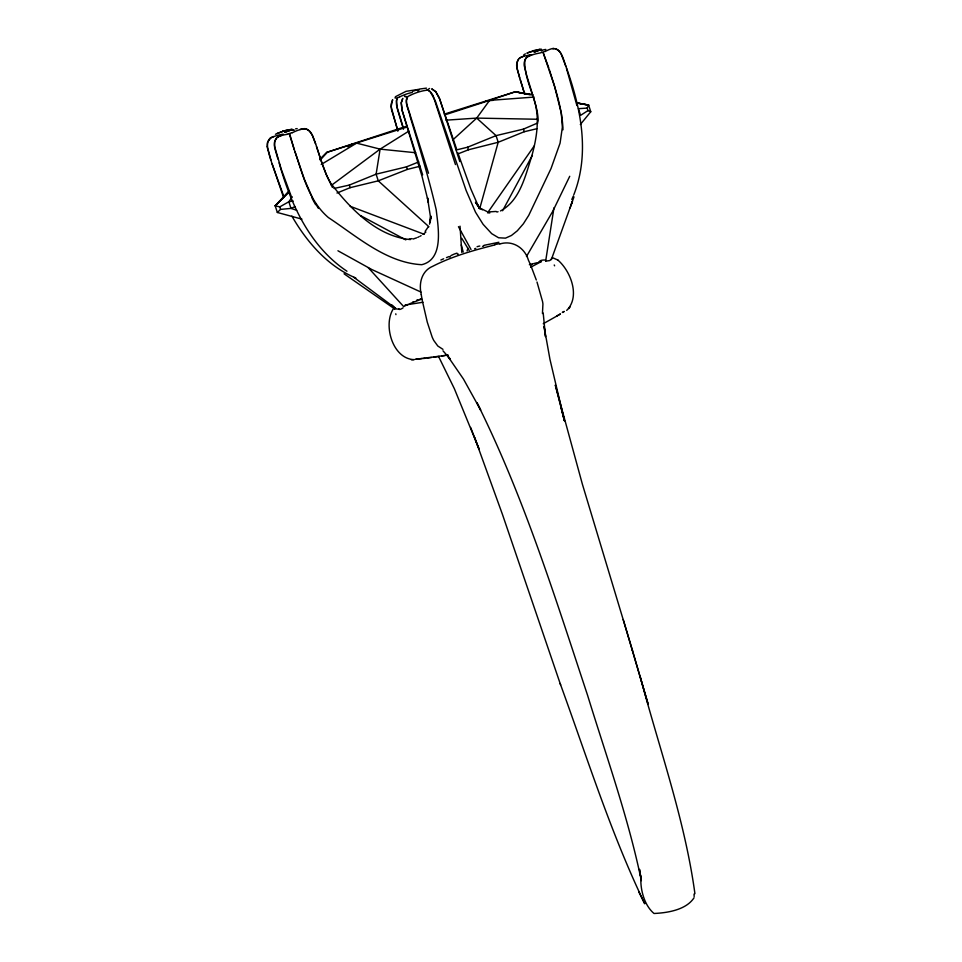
<?xml version="1.0" encoding="UTF-8"?>
<svg xmlns="http://www.w3.org/2000/svg" width="962" height="962" viewBox="0 0 962 962"><rect width="100%" height="100%" fill="white"/><g stroke="black" fill="none" stroke-linecap="round" stroke-linejoin="round"><path stroke-width="1.44" d="M694.155 896.584L694.059 894.035M409.872 95.382C401.875 98.701 409.608 111.171 410.077 116.486C419.492 147.39 428.944 178.367 436.219 209.848C438.083 226.888 444.348 259.199 421.789 264.694C386.291 262.842 356.914 236.363 328.415 217.58C308.153 200.24 302.441 173.16 294.095 149.026M408.886 131.085L380.11 149.134L376.118 174.17L378.258 180.832L428.932 226.767M553.944 207.876L545.658 261.111M403.367 128.054L396.681 105.772A13.071 8.899 72.5 0 1 396.476 100.986L396.524 100.769A10.414 7.071 72.6 0 1 396.609 100.216L397.294 98.052L399.735 96.717M396.657 100L396.633 100.108A10.45 7.095 72.7 0 0 396.524 100.769L397.27 108.538L403.463 129.245M694.011 897.811C686.207 909.872 667.604 912.89 654.004 913.479C644.119 905.206 639.862 888.672 641.017 876.105M396.729 99.699L396.825 99.326A12.302 8.249 73.7 0 1 396.981 99.026L397.005 98.749M542.448 313.528L542.929 304.028A58.562 50.974 -21.2 0 0 542.52 301.419L537 282.01M479.749 208.501L498.196 142.28L496.067 135.63L476.707 118.098L445.899 120.178M429.521 224.158L430.88 216.005L430.158 222.571L430.639 216.69L430.711 218.434L427.501 197.787L428.439 202.405L422.065 176.491L401.912 109.644L401.238 102.814L402.777 98.364L401.25 102.814L402.344 111.195L422.655 174.831M467.063 250.95L467.977 248.196M545.827 261.099L549.555 260.618L551.394 259.439L572.438 201.178L570.081 207.96M407.166 97.342L406.962 97.992A10.943 7.48 72.2 0 0 406.866 98.364L406.77 98.773A10.414 7.083 72.5 0 0 406.661 99.435M571.476 203.956L573.989 196.861M573.773 194.853C590.572 152.128 580.411 106.036 565.283 64.598M267.869 141.679L270.779 138.059A24.218 8.069 -2.9 0 1 283.117 134.163L283.273 134.139M275 140.741L276.479 138.095L275.036 140.632A9.524 9.488 67.7 0 0 274.675 141.811L274.651 147.691L277.898 158.983M269.925 157.191L267.448 147.956L267.556 142.749A9.524 9.392 74.6 0 1 267.917 141.57L269.336 139.033M551.394 259.439L551.491 258.393M569.732 176.286L552.729 211.351L526.479 256.481M397.186 98.28L394.913 97.871M571.813 199.447L573.328 196.08M580.327 124.519L590.764 111.748L587.986 110.606L587.181 108.093L588.624 105.086L576.863 102.85M502.585 210.75L532.431 155.183M566.678 310.413C580.567 296.729 570.755 271.116 557.828 260.017M428.367 226.743L425.12 231.373M292.22 196.885L288.853 201.755L279.786 206.878L275.192 205.808L289.129 190.897M487.974 212.241L534.331 145.767M452.753 139.947L476.707 118.098L489.586 100.397L515.199 91.799L532.78 94.709M526.226 57.864L527.669 56.878A24.218 8.069 -2.9 0 1 540.019 52.994L545.274 51.299M393.278 308.91C382.888 325.132 392.676 359.127 414.321 359.644M568.807 308.598L570.093 306.998M269.637 138.564L269.889 138.3A24.218 5.94 2.6 0 1 273.857 136.508M526.527 57.395L526.779 57.131A24.218 6.037 2.7 0 1 531.541 55.002M564.213 311.411L562.746 312.53M320.418 159.668L327.152 152.236L407.034 126.07M301.936 219.132L277.333 212.47L275.192 205.808L288.708 191.883M319.877 159.74L327.152 152.236L406.71 127.14M275.192 205.808L288.84 192.232M319.745 159.415L327.152 152.236M276.635 137.951L277.717 137.145A24.218 7.804 -1.4 0 1 282.467 135.101M425.889 232.058L423.148 234.367M277.333 212.47L280.591 209.391L290.993 208.405L294.985 206.577M519.648 58.141L520.021 57.888A24.218 7.804 -1.4 0 1 523.893 56.157M519.227 58.357L519.564 58.081A24.218 6.301 1.3 0 1 529.473 55.111M277.008 137.638L277.26 137.326A24.218 6.301 1.3 0 1 287.169 134.355M395.358 96.753L406.036 91.33L417.881 89.514M331.421 185.341L380.11 149.134L415.68 152.742M587.986 110.606L580.567 115.356L578.847 110.029M559.92 314.333L543.253 323.725M347.691 146.753L352.765 143.639M321.212 164.478L356.613 143.134L380.11 149.134M523.785 54.786L525.408 53.848M292.328 132.588L287.013 134.295M541.498 261.496L541.498 261.496A18.242 1.804 -17.7 0 1 540.548 261.736M541.197 261.664L530.615 267.256M420.057 236.243L421.115 235.654M275.445 134.259L284.163 130.796M284.572 132.395L291.931 129.678M526.863 53.151L534.247 50.433L541.317 49.134M417.833 237.313L418.963 236.784M277.188 133.369L286.243 130.219L291.787 129.341M534.066 52.201L541.065 49.615M440.861 260.017L443.65 258.778M456.277 149.976L467.616 147.198L496.067 135.63L523.424 129.124L537.986 122.847M500.48 210.955C519.877 200.685 525.24 176.214 531.529 156.926C536.964 137.59 540.319 116.763 533.357 97.318M534.836 51.864L539.538 50.048M334.018 188.48L349.302 185.089L376.118 174.17L406.469 166.847L418.723 161.941M336.965 193.025L350.132 187.674L378.258 180.832L407.299 169.432L420.093 166.198M536.856 128.728L524.254 131.722L498.196 142.28L468.446 149.783L457.575 154.052M446.464 257.612L449.302 256.481M409.992 303.643L414.033 302.044M416.69 237.806L413.071 239.045M285.185 132.083L292.664 129.509M527.489 52.826L539.754 49.315M415.103 301.623L421.741 299.122M412.734 91.27L419.709 89.021L426.491 88.143M421.14 298.641L420.081 299.002M445.31 114.731L489.586 100.397L534.126 97.066M417.965 299.699L416.859 300.06M444.228 114.153L515.199 91.799L531.361 94.721M411.387 359.812L413.516 359.668M529.365 264.742L532.491 263.901M282.648 131.217L292.039 129.341M533.657 263.6L537.313 262.674M539.369 262.145L538.504 262.373M496.861 212.037L498.063 211.736M483.97 245.346L498.893 242.268M399.17 308.946L396.837 309.103L395.178 308.02M494.877 244.913C473.641 250.276 452.236 256.301 432.672 266.318C421.452 270.983 418.566 283.85 421.32 294.612M409.235 239.117L411.976 238.612M422.943 302.26L405.11 305.026M496.224 211.436L489.273 211.893M441.919 355.964L444.841 355.459M448.208 355.062L416.173 359.199M293.206 201.046L288.853 201.755L290.993 208.405L296.693 210.257M295.575 128.848L297.162 128.595M439.117 356.409L433.886 357.191M499.867 243.987C512.53 239.923 524.867 247.883 528.427 260.185A199.471 173.617 -23.8 0 1 531.096 266.246L536.303 280.014M529.304 55.038L530.519 54.882M406.361 304.846L407.154 304.738L403.679 306.601L368.169 267.58M429.894 91.438L427.982 90.115L425.3 90.428A23.93 10.39 -19 0 0 409.992 95.466M431.469 357.527L427.08 358.08M426.262 90.284L427.405 90.151A23.93 0.613 -43.9 0 1 429.557 88.492M423.316 358.513L425.12 358.309M410.461 239.574C376.924 236.52 350.168 208.646 330.663 183.057C321.645 167.749 318.975 149.795 311.604 133.814A12.41 12.362 67.7 0 0 309.487 131.121L308.117 130.038A9.957 9.921 66.4 0 0 307.515 129.678L306.662 129.245L307.515 129.678A9.957 9.812 48.9 0 1 308.105 130.05L308.706 130.459A10.149 10.113 67.7 0 1 309.487 131.121L312.53 135.546L315.596 143.891M415.163 359.259L422.318 358.549M289.334 134.007L294.36 149.88M485.75 100.902L493.109 100.349M553.162 48.629C560.581 48.196 563.215 58.189 564.995 63.708M578.427 108.694L587.181 108.093M303.908 128.788L304.906 128.764M476.707 118.098L537.085 119.252M489.802 212.951L487.518 212.806M305.086 128.776L306.662 129.245L305.507 128.824M304.377 128.607L305.062 128.692M405.784 96.681L404.473 96.368L407.347 96.705M576.899 103.078L588.624 105.086L590.764 111.748M576.875 102.97L588.624 105.086M515.199 91.799L529.93 94.721M552.597 257.72L557.888 260.053M394.901 307.852L394.961 309.175M554.918 48.617L556.373 49.182A10.414 10.269 76.1 0 1 556.745 49.375L557.539 49.844M486.952 211.496L480.218 208.249M350.18 206.277L424.206 234.295M442.965 349.35L437.818 346.019L433.778 340.476A54.461 47.391 -22.3 0 1 432.106 336.904L427.26 322.09L422.426 301.166A199.483 174.014 -18.6 0 1 421.248 294.625M420.959 292.063L371.753 269.504L337.939 250.769M355.832 278.018C327.753 266.354 306.794 241.943 291.883 216.113M360.834 215.765L405.82 239.899M428.343 90.296L428.379 90.32A8.802 6.506 72.5 0 1 428.727 90.56L428.667 90.5M346.957 271.224C309.908 246.488 290.764 204.413 279.148 162.879M479.689 208.032L482.395 209.812M344.059 273.797L394.769 308.994M428.944 90.693L429.81 91.366A10.45 7.648 71.5 0 1 430.315 91.835L430.483 92.003A13.071 9.596 71.8 0 1 433.177 95.984M353.92 277.369L394.721 307.672M391.762 304.858L393.951 306.914M430.23 91.751L435.257 100.745L466.149 190.524L475.505 212.181L483.08 224.29L491.69 233.658L498.593 237.77L505.483 238.143L511.447 235.474L517.279 230.832L523.352 223.821L528.739 215.368L551.058 168.482L560.076 143.134L562.361 127.297L561.363 113.42L554.557 86.243L543.374 53.247L548.845 68.098M442.977 350.793L450.24 359.067L446.897 354.942L463.468 379.064L480.639 410.052L476.984 402.765C523.605 496.272 554.821 596.356 587.578 695.298C606.481 756.745 628.27 817.616 641.341 880.651L639.489 869.347L640.536 875.624M478.848 206.926L475.468 202.285L480.014 208.814L476.839 203.619L479.401 208.538L470.767 188.805L457.84 152.778M318.422 208.405L315.885 204.245M542.989 52.573L543.133 52.814M469.252 250.565L461.736 238.287M458.453 226.671L471.007 249.471M438.756 356.854L454.341 388.66L479.184 449.326L470.622 427.417M332.395 187.398L326.599 175.349L321.188 160.907M638.768 891.87L644.768 903.799C610.654 832.839 587.073 757.359 560.149 683.525M312.53 198.1L304.281 179.076L294.925 151.647M433.201 95.959L455.471 164.574M291.606 197.258L281.217 169.18L274.398 145.731A11.388 11.352 68.9 0 1 274.964 140.729M283.586 195.791L272.054 163.817M428.523 173.232L406.818 104.437A12.903 8.778 72.5 0 1 406.637 99.423M474.507 437.253L502.441 514.393L560.618 684.872M283.634 197.583L271.416 161.832L267.292 146.669M320.466 158.778L316.474 146.621M456.553 148.918L439.201 97.655L435.774 91.715L431.938 88.997L435.774 91.715L439.754 99.17L459.8 161.568M565.884 66.438L561.014 53.631A11.279 11.123 74.1 0 0 557.563 49.82M549.422 69.865C555.531 89.394 562.313 109.163 562.986 129.81M527.116 76.9L532.78 95.274M523.424 129.124L524.254 131.722M467.616 147.198L468.446 149.783M406.469 166.847L407.299 169.432M349.302 185.089L350.132 187.674M279.786 206.878L280.591 209.391M566.486 68.35L576.911 105.567M526.815 76.01L524.182 65.5A12.578 12.41 74.6 0 1 524.278 62.338L524.855 60.281A9.969 9.836 74.2 0 1 525.036 59.86L526.13 57.985L525.084 59.752A9.957 9.824 73.6 0 0 524.807 60.402C524.037 81.061 537.854 100.228 538.203 121.26M519.612 77.886L516.702 66.486M520.202 79.726L524.675 94.096M293.819 148.196L289.778 134.235M270.202 158.081L270.791 159.92M397.991 130.844L391.462 109.476L391.113 104.149L392.64 99.699L391.101 106.674L397.727 130.904M524.639 94.035L516.955 68.434L516.859 63.059L518.783 58.85L517.869 60.245A10.245 10.197 70.5 0 0 517.436 61.159L517.111 62.073A10.149 10.113 67.7 0 0 516.859 63.059A12.41 12.362 67.7 0 0 516.714 66.486M623.22 619.552L648.087 704.004L631.914 648.568M632.491 650.468L582.359 484.126L555.302 385.053L564.453 420.839L549.939 359.259L544.035 326.31L545.514 336.604L543.193 312.999M640.307 677.032C659.367 748.881 684.872 819.852 694.925 893.698M461.267 244.901L463.215 252.092M561.195 408.177L564.453 420.839M461.808 252.429L460.028 226.166M545.129 51.515A24.218 5.628 -38.1 0 1 553.98 48.449M552.729 48.665A24.218 8.381 -32.8 0 1 553.162 48.629M541.065 50.661A24.218 6.614 -37 0 1 545.875 49.459M541.486 50.625A24.218 7.492 -34.1 0 1 542.075 50.445M539.802 260.979A5.772 3.054 0.5 0 1 545.682 260.149M554.232 264.983A100.661 0.866 67.1 0 1 554.605 265.825M531.373 264.634A53.644 7.311 -19.6 0 1 532.503 264.322M540.031 261.796A55.507 2.585 -15.9 0 1 538.876 262.085M315.584 204.581A79.738 46.08 70.3 0 1 312.193 198.4M403.006 307.912A8.333 2.008 -41.8 0 1 398.905 309.175M292.785 130.375A24.218 8.381 -32.8 0 1 293.939 130.123M293.073 130.339A24.218 5.736 -38.3 0 1 293.987 130.038M292.268 132.744A24.218 7.492 -34.1 0 1 303.824 128.884M299.819 129.533A24.218 6.614 -37 0 1 304.281 128.692M395.935 314.634A100.661 0.986 77.3 0 1 395.779 313.816M394.961 308.165A100.673 6.794 76.9 0 1 395.202 308.381M408.489 304.329A18.242 1.972 -17.2 0 1 407.539 304.701M412.626 302.164A53.644 7.816 -14.9 0 1 413.708 301.731M267.34 146.669A11.388 11.231 75.2 0 1 267.845 141.667M417.821 90.993A23.93 0.613 -43.9 0 1 419.3 89.815M399.855 96.801A23.93 10.39 -19 0 1 412.361 92.388M562.313 312.361A61.977 0.95 -30.8 0 1 563.972 311.556M560.425 313.804A65.26 1.311 -29.2 0 1 556.733 316.065M494.829 244.588A80.363 69.144 -21.2 0 1 499.843 243.651M449.807 257.07A16.33 9.74 -15.1 0 1 450.264 256.794M450.817 255.724A13.179 6.025 -19.5 0 1 457.01 253.15M457.407 254.305A6.999 2.273 -20.9 0 1 458.261 254.052M482.551 246.308A16.33 9.668 -23.8 0 1 483.585 246.224M477.08 246.693A13.179 6.037 -18.4 0 1 479.785 246.031M474.591 248.821A6.999 2.297 -16.3 0 1 475.829 248.376"/></g></svg>
